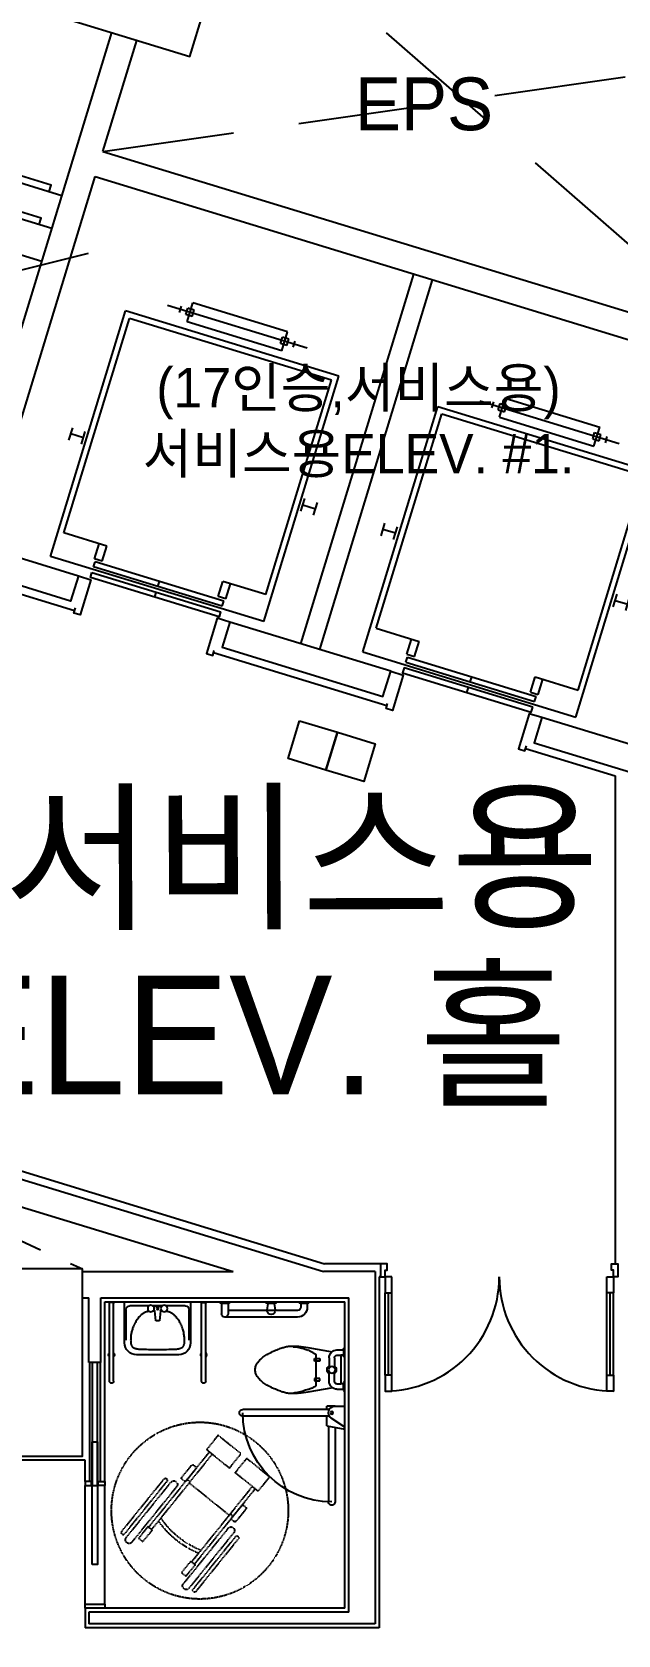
# Model space of a CAD drawing. Header units: millimetres. Extents: x -7616 to 421613, y 91067 to 341353.
# Drawn here: x 188015 to 192457, y 211014 to 223162 of the extents above; entities that cross this region are included whole.
import ezdxf
from ezdxf.enums import TextEntityAlignment as Align

# ---------------------------------------------------------------- set-up
doc = ezdxf.new("R2010")
doc.units = ezdxf.units.MM
doc.header["$LTSCALE"] = 500
doc.header["$MEASUREMENT"] = 0
for name, pattern in [('HID', [2.6, 1.6, -1]), ('HIDDEN', [2, 1, -1]), ('HOON1', [3, 2, -1])]:
    doc.linetypes.add(name, pattern=pattern)
doc.layers.add('e-plan', color=9, linetype='CONTINUOUS')
doc.styles.add('돋움', font='Dotum.ttf')

# ---------------------------------------------------------------- blocks, each defined once
blk = doc.blocks.new('1~2F TC-140305')
at = {"layer": 'e-plan', "ltscale": 0.5}
for points in [[(-225310, -33984), (-226668, -33568), (-227083, -34926), (-225725, -35342), (-225310, -33984)], [(-226540, -44530), (-228060, -44530), (-228060, -45950), (-226540, -45950), (-226540, -44530)]]:
    blk.add_lwpolyline(points, dxfattribs=at)
blk = doc.blocks.new('1F 코어')
at = {"layer": 'e-plan'}
blk.add_blockref('1~2F TC-140305', (0, 0), dxfattribs=at)
blk = doc.blocks.new('장애인 세면대')
at = {"layer": 'e-plan', "linetype": 'Continuous'}
for p, q in [((104010301, -29753697), (104010265, -29753697)), ((104010267, -29754292), (104010267, -29753697)), ((104010299, -29754292), (104010299, -29753697)), ((104010882, -29753692), (104010382, -29753692)), ((104010382, -29753692), (104010382, -29754002)), ((104010392, -29753982), (104010392, -29753752)), ((104010422, -29753722), (104010566, -29753722)), ((104010518, -29753782), (104010522, -29753779)), ((104010522, -29753779), (104010526, -29753777)), ((104010526, -29753777), (104010531, -29753774)), ((104010531, -29753774), (104010535, -29753772)), ((104010535, -29753772), (104010541, -29753770)), ((104010541, -29753770), (104010546, -29753768)), ((104010546, -29753768), (104010552, -29753766)), ((104010552, -29753766), (104010559, -29753765)), ((104010559, -29753765), (104010567, -29753764)), ((104010567, -29753764), (104010571, -29753764)), ((104010595, -29753762), (104010602, -29753762)), ((104010598, -29753722), (104010666, -29753722)), ((104010602, -29753727), (104010661, -29753727)), ((104010602, -29753755), (104010606, -29753755)), ((104010602, -29753762), (104010611, -29753762)), ((104010610, -29753760), (104010618, -29753836)), ((104010646, -29753836), (104010653, -29753760)), ((104010653, -29753762), (104010661, -29753762)), ((104010658, -29753755), (104010661, -29753755)), ((104010661, -29753762), (104010668, -29753762)), ((104010693, -29753764), (104010697, -29753764)), ((104010697, -29753764), (104010704, -29753765)), ((104010698, -29753722), (104010842, -29753722)), ((104010704, -29753765), (104010711, -29753766)), ((104010711, -29753766), (104010717, -29753768)), ((104010717, -29753768), (104010723, -29753770)), ((104010723, -29753770), (104010728, -29753772)), ((104010728, -29753772), (104010733, -29753774)), ((104010733, -29753774), (104010737, -29753777)), ((104010737, -29753777), (104010741, -29753779)), ((104010741, -29753779), (104010745, -29753782)), ((104010872, -29753752), (104010872, -29753982)), ((104010882, -29754002), (104010882, -29753692)), ((104010963, -29753697), (104010999, -29753697)), ((104010965, -29754292), (104010965, -29753697)), ((104010997, -29754292), (104010997, -29753697)), ((104010438, -29753907), (104010440, -29753899)), ((104010440, -29753899), (104010442, -29753892)), ((104010442, -29753892), (104010445, -29753884)), ((104010445, -29753884), (104010448, -29753877)), ((104010448, -29753877), (104010451, -29753869)), ((104010451, -29753869), (104010455, -29753862)), ((104010455, -29753862), (104010459, -29753854)), ((104010459, -29753854), (104010463, -29753847)), ((104010463, -29753847), (104010467, -29753840)), ((104010467, -29753840), (104010472, -29753833)), ((104010472, -29753833), (104010476, -29753826)), ((104010476, -29753826), (104010481, -29753820)), ((104010481, -29753820), (104010485, -29753814)), ((104010485, -29753814), (104010489, -29753808)), ((104010489, -29753808), (104010493, -29753804)), ((104010493, -29753804), (104010497, -29753800)), ((104010497, -29753800), (104010501, -29753796)), ((104010501, -29753796), (104010504, -29753793)), ((104010504, -29753793), (104010508, -29753790)), ((104010508, -29753790), (104010511, -29753787)), ((104010511, -29753787), (104010515, -29753784)), ((104010515, -29753784), (104010518, -29753782)), ((104010618, -29753836), (104010646, -29753836)), ((104010745, -29753782), (104010749, -29753784)), ((104010749, -29753784), (104010752, -29753787)), ((104010752, -29753787), (104010756, -29753790)), ((104010756, -29753790), (104010759, -29753793)), ((104010759, -29753793), (104010763, -29753796)), ((104010763, -29753796), (104010766, -29753800)), ((104010766, -29753800), (104010770, -29753804)), ((104010770, -29753804), (104010774, -29753808)), ((104010774, -29753808), (104010778, -29753814)), ((104010778, -29753814), (104010783, -29753820)), ((104010783, -29753820), (104010787, -29753826)), ((104010787, -29753826), (104010792, -29753833)), ((104010792, -29753833), (104010796, -29753840)), ((104010796, -29753840), (104010800, -29753847)), ((104010800, -29753847), (104010804, -29753854)), ((104010804, -29753854), (104010808, -29753862)), ((104010808, -29753862), (104010812, -29753869)), ((104010812, -29753869), (104010815, -29753877)), ((104010815, -29753877), (104010818, -29753884)), ((104010818, -29753884), (104010821, -29753891)), ((104010821, -29753891), (104010823, -29753898)), ((104010823, -29753898), (104010826, -29753905)), ((104010427, -29753980), (104010428, -29753975)), ((104010427, -29753984), (104010427, -29753980)), ((104010427, -29753988), (104010427, -29753984)), ((104010427, -29753991), (104010427, -29753988)), ((104010427, -29753994), (104010427, -29753991)), ((104010427, -29753996), (104010427, -29753994)), ((104010427, -29753999), (104010427, -29753996)), ((104010428, -29754001), (104010427, -29753999)), ((104010428, -29753964), (104010429, -29753958)), ((104010428, -29753970), (104010428, -29753964)), ((104010428, -29753975), (104010428, -29753970)), ((104010428, -29754003), (104010428, -29754001)), ((104010428, -29754005), (104010428, -29754003)), ((104010429, -29754007), (104010428, -29754005)), ((104010429, -29753958), (104010430, -29753951)), ((104010429, -29754009), (104010429, -29754007)), ((104010430, -29754011), (104010429, -29754009)), ((104010430, -29753944), (104010432, -29753937)), ((104010430, -29753951), (104010430, -29753944)), ((104010430, -29754013), (104010430, -29754011)), ((104010431, -29754015), (104010430, -29754013)), ((104010432, -29754017), (104010431, -29754015)), ((104010432, -29753937), (104010433, -29753929)), ((104010432, -29754019), (104010432, -29754017)), ((104010433, -29754020), (104010432, -29754019)), ((104010433, -29753929), (104010434, -29753922)), ((104010434, -29754022), (104010433, -29754020)), ((104010434, -29753922), (104010436, -29753914)), ((104010434, -29754024), (104010434, -29754022)), ((104010436, -29753914), (104010438, -29753907)), ((104010826, -29753905), (104010828, -29753912)), ((104010828, -29753912), (104010829, -29753918)), ((104010829, -29753918), (104010831, -29753924)), ((104010830, -29754022), (104010829, -29754024)), ((104010831, -29754019), (104010830, -29754020)), ((104010830, -29754020), (104010830, -29754022)), ((104010831, -29753924), (104010832, -29753930)), ((104010832, -29754017), (104010831, -29754019)), ((104010832, -29753930), (104010833, -29753936)), ((104010833, -29754013), (104010832, -29754015)), ((104010832, -29754015), (104010832, -29754017)), ((104010833, -29753936), (104010834, -29753941)), ((104010834, -29754011), (104010833, -29754013)), ((104010834, -29753941), (104010834, -29753947)), ((104010834, -29753947), (104010835, -29753952)), ((104010835, -29754006), (104010834, -29754009)), ((104010834, -29754009), (104010834, -29754011)), ((104010835, -29753952), (104010836, -29753957)), ((104010836, -29754001), (104010835, -29754004)), ((104010835, -29754004), (104010835, -29754006)), ((104010836, -29753957), (104010836, -29753962)), ((104010836, -29753962), (104010836, -29753967)), ((104010836, -29753967), (104010836, -29753972)), ((104010836, -29753972), (104010836, -29753977)), ((104010836, -29753977), (104010837, -29753981)), ((104010837, -29753981), (104010836, -29753986)), ((104010836, -29753986), (104010836, -29753990)), ((104010836, -29753990), (104010836, -29753994)), ((104010836, -29753994), (104010836, -29753998)), ((104010836, -29753998), (104010836, -29754001)), ((104010435, -29754026), (104010434, -29754024)), ((104010436, -29754028), (104010435, -29754026)), ((104010437, -29754029), (104010436, -29754028)), ((104010438, -29754031), (104010437, -29754029)), ((104010440, -29754032), (104010438, -29754031)), ((104010441, -29754034), (104010440, -29754032)), ((104010443, -29754035), (104010441, -29754034)), ((104010445, -29754037), (104010443, -29754035)), ((104010447, -29754038), (104010445, -29754037)), ((104010450, -29754039), (104010447, -29754038)), ((104010453, -29754040), (104010450, -29754039)), ((104010456, -29754042), (104010453, -29754040)), ((104010460, -29754043), (104010456, -29754042)), ((104010464, -29754044), (104010460, -29754043)), ((104010469, -29754045), (104010464, -29754044)), ((104010474, -29754047), (104010469, -29754045)), ((104010472, -29754092), (104010792, -29754092)), ((104010481, -29754048), (104010474, -29754047)), ((104010489, -29754049), (104010481, -29754048)), ((104010498, -29754049), (104010489, -29754049)), ((104010508, -29754050), (104010498, -29754049)), ((104010520, -29754051), (104010508, -29754050)), ((104010534, -29754051), (104010520, -29754051)), ((104010548, -29754051), (104010534, -29754051)), ((104010564, -29754052), (104010548, -29754051)), ((104010580, -29754052), (104010564, -29754052)), ((104010597, -29754052), (104010580, -29754052)), ((104010614, -29754052), (104010597, -29754052)), ((104010632, -29754052), (104010614, -29754052)), ((104010649, -29754052), (104010632, -29754052)), ((104010666, -29754052), (104010649, -29754052)), ((104010683, -29754052), (104010666, -29754052)), ((104010700, -29754052), (104010683, -29754052)), ((104010715, -29754051), (104010700, -29754052)), ((104010730, -29754051), (104010715, -29754051)), ((104010743, -29754051), (104010730, -29754051)), ((104010755, -29754050), (104010743, -29754051)), ((104010766, -29754049), (104010755, -29754050)), ((104010775, -29754049), (104010766, -29754049)), ((104010782, -29754048), (104010775, -29754049)), ((104010789, -29754047), (104010782, -29754048)), ((104010795, -29754045), (104010789, -29754047)), ((104010800, -29754044), (104010795, -29754045)), ((104010804, -29754043), (104010800, -29754044)), ((104010808, -29754042), (104010804, -29754043)), ((104010811, -29754040), (104010808, -29754042)), ((104010814, -29754039), (104010811, -29754040)), ((104010816, -29754038), (104010814, -29754039)), ((104010818, -29754037), (104010816, -29754038)), ((104010820, -29754035), (104010818, -29754037)), ((104010822, -29754034), (104010820, -29754035)), ((104010824, -29754032), (104010822, -29754034)), ((104010825, -29754031), (104010824, -29754032)), ((104010826, -29754029), (104010825, -29754031)), ((104010827, -29754028), (104010826, -29754029)), ((104010828, -29754026), (104010827, -29754028)), ((104010829, -29754024), (104010828, -29754026))]:
    blk.add_line(p, q, dxfattribs=at)
for centre, radius in [((104010582, -29753741), 25), ((104010632, -29753741), 8), ((104010682, -29753741), 25)]:
    blk.add_circle(centre, radius, dxfattribs=at)
for centre, radius, start, end in [((104010265, -29753692), 5, 180, 270), ((104010301, -29753692), 5, 270, 0), ((104010422, -29753752), 30, 90, 180), ((104010606, -29753760), 5, 5.3909, 90), ((104010658, -29753760), 5, 90, 174.6091), ((104010842, -29753752), 30, 0, 90), ((104010963, -29753692), 5, 180, 270), ((104010999, -29753692), 5, 270, 0), ((104010472, -29754002), 90, 180, 270), ((104010792, -29754002), 90, 270, 0), ((104010283, -29754092), 22, 136.6582, 223.3418), ((104010283, -29754092), 22, 316.6582, 43.3418), ((104010981, -29754092), 22, 136.6582, 223.3418), ((104010981, -29754092), 22, 316.6582, 43.3418), ((104010283, -29754292), 16, 180, 0), ((104010981, -29754292), 16, 180, 0)]:
    blk.add_arc(centre, radius, start, end, dxfattribs=at)
blk = doc.blocks.new('A$C1B455614')
at = {"layer": 'e-plan'}
for p, q in [((-946, 970), (-1046, 970)), ((-946, 870), (-1046, 870)), ((-996, 870), (-996, 970)), ((-2009, 845), (-2009, -845)), ((-64, 845), (-2009, 845)), ((-264, 800), (-1964, 800)), ((-1964, 800), (-1964, -800)), ((-264, 800), (-264, 460)), ((-64, 845), (-64, -845)), ((-2142, 553), (-2142, -553)), ((-144, 520), (-264, 520)), ((-144, 520), (-144, 460)), ((-84, 510), (-124, 510)), ((-124, 510), (-124, -510)), ((-84, 510), (-84, -510)), ((-2067, 375), (-2217, 375)), ((-2217, 375), (-2217, -375)), ((-2117, 450), (-2167, 450)), ((-2167, 400), (-2167, 350)), ((-2117, 400), (-2167, 400)), ((-2117, 400), (-2117, 350)), ((-2067, 375), (-2067, -375)), ((-144, 460), (-264, 460)), ((-2117, 350), (-2167, 350)), ((0, 0), (-40, 0)), ((-84, 0, 0), (-124, 0, 0)), ((-84, 0), (-124, 0)), ((0, 0, 0), (-40, 0, 0)), ((-2117, -350), (-2167, -350)), ((-2167, -350), (-2167, -400)), ((-2117, -350), (-2117, -400)), ((-2067, -375), (-2217, -375)), ((-2117, -400), (-2167, -400)), ((-2117, -450), (-2167, -450)), ((-144, -460), (-264, -460)), ((-144, -460, 0), (-264, -460, 0)), ((-264, -460), (-264, -800)), ((-144, -460), (-144, -520)), ((-144, -460, 0), (-144, -520, 0)), ((-144, -520), (-264, -520)), ((-144, -520, 0), (-264, -520, 0)), ((-84, -510), (-124, -510)), ((-84, -510, 0), (-124, -510, 0)), ((-64, -845), (-2009, -845)), ((-264, -800), (-1964, -800)), ((-946, -870), (-1046, -870)), ((-946, -970), (-1046, -970)), ((-996, -870), (-996, -970))]:
    blk.add_line(p, q, dxfattribs=at)
blk.add_lwpolyline([(-40, -510), (-40, 510), (0, 510), (0, -510)], close=True, dxfattribs=at)
blk = doc.blocks.new('장애인 화장실 세트')
at = {"layer": 'e-plan', "ltscale": 400}
for p, q in [((409057, 73636), (408493, 73636)), ((409068, 73573), (409043, 73711)), ((409058, 73711), (409127, 73608)), ((409218, 73636), (409218, 73711)), ((409218, 73636), (409218, 73573)), ((409357, 73619), (409324, 73431)), ((409337, 73701), (409332, 73711)), ((409347, 73701), (409337, 73701)), ((409347, 73701), (409387, 73701)), ((409347, 73651), (409347, 73701)), ((409397, 73701), (409387, 73701)), ((409387, 73701), (409387, 73680)), ((409387, 73651), (409387, 73680)), ((409402, 73711), (409397, 73701)), ((409407, 73631), (409479, 73631)), ((409494, 73681), (409419, 73681)), ((409569, 73681), (409494, 73681)), ((409584, 73631), (409509, 73631)), ((409589, 73711), (409594, 73701)), ((409594, 73701), (409604, 73701)), ((409604, 73701), (409604, 73680)), ((409644, 73701), (409604, 73701)), ((409604, 73651), (409604, 73680)), ((409644, 73701), (409654, 73701)), ((409644, 73651), (409644, 73701)), ((409654, 73701), (409659, 73711)), ((409066, 73586), (408493, 73586)), ((409068, 73573), (409143, 73573)), ((409143, 73593), (409143, 72936)), ((409193, 73593), (409193, 72936)), ((409193, 73573), (409218, 73573)), ((409407, 73591), (409479, 73591)), ((409409, 73521), (409429, 73521)), ((409409, 73481), (409409, 73521)), ((409429, 73521), (409429, 73481)), ((409584, 73591), (409509, 73591)), ((409579, 73521), (409559, 73521)), ((409559, 73521), (409559, 73481)), ((409579, 73481), (409579, 73521)), ((409664, 73431), (409631, 73614)), ((409494, 73491), (409379, 73491)), ((409429, 73481), (409409, 73481)), ((409609, 73491), (409494, 73491)), ((409559, 73481), (409579, 73481)), ((409996, 73426), (409968, 73426)), ((409996, 73376), (409968, 73376)), ((409996, 73426), (409996, 73376)), ((409893, 73351), (409893, 72801)), ((409943, 73351), (409943, 73183)), ((409943, 73183), (409943, 73119)), ((409996, 73176), (409946, 73183)), ((409996, 73179), (409996, 73123)), ((409943, 73119), (409943, 72826)), ((409996, 73126), (409946, 73119)), ((409996, 72826), (409918, 72826)), ((409996, 72776), (409918, 72776)), ((409996, 72826), (409996, 72776))]:
    blk.add_line(p, q, dxfattribs=at)
for centre, radius in [((409168, 73611), 10), ((409494, 73611), 25)]:
    blk.add_circle(centre, radius, dxfattribs=at)
for centre, radius, start, end in [((408493, 73611), 25, 90, 270.0002), ((409168, 73636), 50, 213.6543, 0), ((409407, 73651), 60, 180, 270), ((409419, 73218), 463, 90, 93.8753), ((409407, 73651), 20, 180, 270), ((409494, 73611), 35, 34.8499, 145.1501), ((409569, 73218), 463, 85.6617, 90), ((409584, 73651), 60, 270, 0), ((409584, 73651), 20, 270, 0), ((409494, 73611), 35, 214.8499, 325.1501), ((410087, 73298), 775, 170.1534, 175.2364), ((410128, 73167), 828, 164.0546, 166.4166), ((410356, 73102), 1064, 161.9714, 164.0546), ((409880, 73256), 564, 159.444, 161.9714), ((409625, 73352), 291, 155.9278, 159.444), ((409409, 73449), 54.8, 135, 155.9278), ((409379, 73479), 12.3, 90, 135), ((409609, 73487), 3.54, 36.8699, 90), ((409472, 73385), 174, 29.5675, 36.8699), ((409211, 73237), 475, 26.5651, 29.5675), ((409365, 73314), 303, 22.8053, 26.5651), ((409428, 73340), 234, 15.9454, 22.8053), ((409077, 73240), 599, 11.6565, 15.9454), ((408900, 73298), 775, 4.7636, 9.8466), ((408900, 73298), 775, 4.7636, 9.8466), ((409968, 73351), 75, 90, 180), ((409968, 73351), 25, 90, 180), ((410008, 73426), 12.5, 90, 180), ((410008, 73376), 12.5, 180, 270), ((409755, 73326), 441, 175.2364, 181.9723), ((409617, 73321), 304, 181.9723, 188.7462), ((409527, 73308), 213, 188.7462, 196.8361), ((409561, 73304), 244, 166.4166, 175.6013), ((409333, 73293), 337, 4.3987, 11.6565), ((409460, 73308), 213, 343.1639, 351.2538), ((409460, 73308), 213, 343.1639, 351.2538), ((409460, 73308), 213, 343.1639, 351.2538), ((409370, 73321), 304, 351.2538, 358.0277), ((409233, 73326), 441, 358.0277, 4.7636), ((409760, 73378), 456, 196.8361, 198.4349), ((410283, 73552), 1007, 198.4349, 199.5108), ((409864, 73404), 562, 199.5108, 203.9625), ((410160, 73536), 887, 203.9625, 207.5073), ((408827, 73536), 887, 332.4927, 336.0375), ((409124, 73404), 562, 336.0375, 340.4892), ((408705, 73552), 1007, 340.4892, 341.5651), ((408705, 73552), 1007, 340.4892, 341.5651), ((409227, 73378), 456, 341.5651, 343.1639), ((409227, 73378), 456, 341.5651, 343.1639), ((409227, 73378), 456, 341.5651, 343.1639), ((409946, 73151), 32, 90, 270), ((410008, 73179), 12.5, 90, 180), ((409566, 73226), 217, 207.5073, 216.8699), ((409611, 73260), 273, 216.8699, 225.2192), ((409535, 73183), 165, 225.2192, 236.3099), ((409489, 73114), 82.6, 236.3099, 252.0099), ((409497, 73139), 108, 252.0099, 260.5377), ((409494, 73119), 87.7, 260.5377, 270), ((409494, 73119), 87.7, 270, 279.4623), ((409490, 73139), 108, 279.4623, 287.9901), ((409498, 73114), 82.6, 287.9901, 303.6901), ((409452, 73183), 165, 303.6901, 314.7808), ((409376, 73260), 273, 314.7808, 323.1301), ((409421, 73226), 217, 323.1301, 332.4927), ((410008, 73123), 12.5, 180, 270), ((409168, 72936), 25, 180, 0), ((409918, 72801), 25, 90, 270), ((410008, 72826), 12.5, 90, 180), ((410008, 72776), 12.5, 180, 270)]:
    blk.add_arc(centre, radius, start, end, dxfattribs=at)
at = {"layer": 'e-plan'}
blk.add_arc((409168, 73611), 675, 180, 270, dxfattribs=at)
blk = doc.blocks.new('휠체어')
at = {"layer": 'e-plan', "linetype": 'HIDDEN', "ltscale": 0.001}
for p, q in [((104005524, -29776474), (104005012, -29776474)), ((104004497, -29776585), (104004497, -29776808)), ((104004636, -29776585), (104004497, -29776585)), ((104004636, -29776585), (104004636, -29776808)), ((104004915, -29776613), (104004636, -29776613)), ((104004790, -29776582), (104004790, -29776603)), ((104004918, -29776571), (104004800, -29776571)), ((104004800, -29776613), (104004918, -29776613)), ((104005370, -29776613), (104004915, -29776613)), ((104004929, -29776603), (104004929, -29776582)), ((104005537, -29776530), (104004998, -29776530)), ((104004998, -29776585), (104005537, -29776585)), ((104005012, -29776502), (104005524, -29776502)), ((104005370, -29776648), (104005370, -29776606)), ((104005370, -29776606), (104005482, -29776606)), ((104005482, -29776606), (104005482, -29776648)), ((104004915, -29776641), (104004636, -29776641)), ((104004915, -29776641), (104005370, -29776641)), ((104004915, -29777031), (104004915, -29776641)), ((104005482, -29776648), (104005370, -29776648)), ((104004636, -29776808), (104004497, -29776808)), ((104004497, -29776864), (104004497, -29777087)), ((104004636, -29776864), (104004497, -29776864)), ((104004636, -29777087), (104004636, -29776864)), ((104004497, -29777087), (104004636, -29777087)), ((104004915, -29777031), (104004636, -29777031)), ((104004915, -29777059), (104004636, -29777059)), ((104004790, -29777090), (104004790, -29777069)), ((104004800, -29777059), (104004918, -29777059)), ((104004918, -29777101), (104004800, -29777101)), ((104004915, -29777031), (104005370, -29777031)), ((104005370, -29777059), (104004915, -29777059)), ((104004929, -29777069), (104004929, -29777090)), ((104004998, -29777087), (104005537, -29777087)), ((104005482, -29777024), (104005370, -29777024)), ((104005370, -29777024), (104005370, -29777066)), ((104005370, -29777066), (104005482, -29777066)), ((104005482, -29777066), (104005482, -29777024)), ((104005537, -29777142), (104004998, -29777142)), ((104005012, -29777170), (104005524, -29777170)), ((104005524, -29777198), (104005012, -29777198))]:
    blk.add_line(p, q, dxfattribs=at)
blk.add_circle((104005028, -29776836), 670, dxfattribs=at)
blk.add_arc((104004915, -29776627), 13.9, 90, 270, dxfattribs=at)
at = {"layer": 'e-plan', "linetype": 'HIDDEN', "ltscale": 0.001, "extrusion": (0, 0, -1)}
for centre, major_axis, start_param, end_param in [((104005012, -29776488), (13.7, 2.7), 1.767078, 4.908671), ((104005524, -29776488), (13.7, 2.7), -1.374341, 1.767252), ((104004800, -29776582), (-10.4, 0.1), -0.005026, 1.56577), ((104004800, -29776603), (10.4, 0), 1.573354, 3.14415), ((104004918, -29776582), (-10.4, 0), 1.568101, 3.138897), ((104004918, -29776603), (-10.4, 0.1), 3.13677, 4.707566), ((104004998, -29776558), (-27.3, 5.4), 4.516091, 7.657684), ((104005537, -29776558), (-27.3, 5.4), 1.374384, 4.515977), ((104004618, -29776836), (-519, 421), 2.164891, 2.756829), ((104004618, -29776836), (-492, 492), 2.0724, 2.639989), ((104004800, -29777069), (10.4, 0), 3.145386, 4.716182), ((104004800, -29777090), (10.4, 0), 1.573354, 3.14415), ((104004915, -29777045), (-13.7, 2.7), 4.516094, 7.657687), ((104004918, -29777069), (10.4, 0.1), -1.564958, 0.005838), ((104004918, -29777090), (-10.4, 0), 3.138418, 4.709215), ((104004998, -29777114), (27.3, 5.4), 1.767164, 4.908757), ((104005537, -29777114), (-27.3, 5.4), 1.374384, 4.515977), ((104005012, -29777184), (13.7, 2.7), 1.767252, 4.908844)]:
    blk.add_ellipse(centre, major_axis=major_axis, ratio=1, start_param=start_param, end_param=end_param, dxfattribs=at)
at = {"layer": 'e-plan', "linetype": 'HIDDEN', "ltscale": 0.001}
blk.add_ellipse((104005524, -29777184), major_axis=(-13.7, 2.7), ratio=1, start_param=1.767244, end_param=4.908837, dxfattribs=at)
blk = doc.blocks.new('A$C7D8044CD')
at = {"layer": 'e-plan'}
blk.add_lwpolyline([(0, 300), (300, 300), (300, 0), (0, 0)], close=True, dxfattribs=at)
blk = doc.blocks.new('fssd1800-100')
at = {"layer": 'e-plan', "ltscale": 0.5}
for p, q in [((35, 745), (35, 120)), ((60, 745), (60, 120)), ((85, 745), (85, 120)), ((1715, 745), (1715, 120)), ((1740, 745), (1740, 120)), ((1765, 745), (1765, 120))]:
    blk.add_line(p, q, dxfattribs=at)
at = {"layer": 'e-plan'}
blk.add_line((1782, 0), (1782, 0), dxfattribs=at)
for points in [[(85, 745), (35, 745), (35, 865), (85, 865)], [(1715, 745), (1765, 745), (1765, 865), (1715, 865)], [(35, 0), (35, -50), (50, -50), (50, -100), (0, -100), (0, 0)], [(85, 0), (35, 0), (35, 120), (85, 120)], [(1715, 0), (1765, 0), (1765, 120), (1715, 120)], [(1765, 0), (1765, -50), (1750, -50), (1750, -100), (1800, -100), (1800, 0)]]:
    blk.add_lwpolyline(points, close=True, dxfattribs=at)
for centre, start, end in [((35, 0), 0, 90.0002), ((1765, 0), 89.9998, 180)]:
    blk.add_arc(centre, 865, start, end, dxfattribs=at)

msp = doc.modelspace()

# ---------------------------------------------------------------- linework, layer by layer
at = {"layer": 'e-plan'}
for p, q in [((186964, 217745), (188619, 223158)), ((188553, 222258), (188810, 223099)), ((187094, 222275), (188242, 221924)), ((188553, 222258), (193659, 220697)), ((187638, 219265), (188494, 222067)), ((188494, 222067), (193410, 220564)), ((187018, 222026), (188165, 221676)), ((186942, 221778), (188089, 221427)), ((187619, 218998), (188338, 218778)), ((190705, 218055), (189390, 218457)), ((191757, 217733), (192437, 217525)), ((192437, 217525), (192437, 213828)), ((186322, 214961), (190224, 213768)), ((186397, 215001), (190233, 213828)), ((186263, 214770), (189540, 213768)), ((190657, 213828), (190233, 213828)), ((190617, 213768), (190224, 213768)), ((190617, 213768), (190617, 211098)), ((190647, 213728), (190647, 211068)), ((190657, 213728), (190647, 213728)), ((190417, 211188), (190417, 213568)), ((188567, 213538), (190387, 213538)), ((188567, 212168), (188567, 213538)), ((190387, 211218), (190387, 213538)), ((188452, 213078), (188452, 212178)), ((188532, 213078), (188532, 212178)), ((188417, 212338), (186847, 212338)), ((188417, 212178), (188417, 212338)), ((188417, 211248), (188417, 212148)), ((188567, 211248), (188567, 212148)), ((190387, 211218), (188417, 211218)), ((188417, 211218), (188417, 211068)), ((190647, 211068), (188417, 211068))]:
    msp.add_line(p, q, dxfattribs=at)
at = {"layer": 'e-plan', "linetype": 'HOON1', "ltscale": 0.5}
msp.add_line((186263, 214770), (188397, 213788), dxfattribs=at)
at = {"layer": 'e-plan', "ltscale": 0.5}
for p, q in [((188397, 213768), (189540, 213768)), ((188397, 213568), (188447, 213568)), ((188447, 213078), (188447, 213568)), ((188537, 213568), (190417, 213568)), ((188537, 213078), (188537, 213568)), ((188537, 213078), (188447, 213078)), ((190417, 211188), (188447, 211188)), ((188447, 211188), (188447, 211098)), ((190617, 211098), (188447, 211098))]:
    msp.add_line(p, q, dxfattribs=at)
at = {"layer": 'e-plan', "linetype": 'HOON1'}
for points in [[(189568, 224143), (193447, 220762)], [(188553, 222258), (193447, 222957)]]:
    msp.add_lwpolyline(points, dxfattribs=at)
at = {"layer": 'e-plan'}
for points in [[(188146, 221953), (188160, 222001), (187204, 222294), (187190, 222246)], [(188070, 221705), (188084, 221753), (187128, 222045), (187114, 221997)], [(188440, 221485), (187487, 221246), (187410, 221357), (187469, 221123), (187389, 221224), (186514, 221040)], [(190052, 218526), (190909, 221328)], [(190196, 218483), (191052, 221284)], [(187638, 219265), (188367, 219042), (188308, 218850), (187579, 219073)], [(188367, 219042), (188462, 219012), (188380, 218745), (188333, 218759), (188344, 218798)], [(189514, 218691), (189419, 218720), (189337, 218452), (189385, 218438), (189396, 218476)], [(190734, 218318), (189514, 218691), (189456, 218500), (190675, 218127), (190734, 218318)], [(190734, 218318), (190829, 218289), (190747, 218021), (190700, 218036), (190711, 218074)], [(191881, 217967), (191785, 217996), (191704, 217729), (191751, 217714), (191763, 217752)], [(192553, 217762), (191881, 217967), (191823, 217776), (192552, 217553)]]:
    msp.add_lwpolyline(points, dxfattribs=at)
for points in [[(188472, 213078), (188472, 212148), (188512, 212148), (188512, 213078)], [(188472, 211548), (188472, 212478), (188512, 212478), (188512, 211548)], [(188417, 212178), (188417, 212148), (188467, 212148), (188467, 212178)], [(188567, 212178), (188567, 212148), (188517, 212148), (188517, 212178)], [(188567, 211248), (188567, 211218), (188417, 211218), (188417, 211248)]]:
    msp.add_lwpolyline(points, close=True, dxfattribs=at)

# ---------------------------------------------------------------- block references
msp.add_blockref('1F 코어', (414937, 258318), dxfattribs=at)
for name, p, rotation in [('A$C1B455614', (188945, 218880), 253.0000124515848), ('A$C7D8044CD', (189956, 217656), 343.0000151689119), ('A$C7D8044CD', (190243, 217569), 343.0000151689119), ('fssd1800-100', (192457, 213728), 180), ('휠체어', (88688096, 62434675), 231.0872261214134)]:
    msp.add_blockref(name, p, dxfattribs=dict(at, rotation=rotation))
at = {"layer": 'e-plan', "xscale": -1}
for name, p, rotation in [('A$C1B455614', (191312, 218157), 73.00001245158478), ('장애인 화장실 세트', (116676, -196470), 270)]:
    msp.add_blockref(name, p, dxfattribs=dict(at, rotation=rotation))
at = {"layer": 'e-plan', "linetype": 'ByBlock', "xscale": -1}
msp.add_blockref('장애인 세면대', (104199599, 29967230), dxfattribs=at)

# ---------------------------------------------------------------- texts
at = {"layer": 'e-plan', "style": '돋움'}
msp.add_text('EPS', height=400, dxfattribs=at).set_placement((191510, 222418), align=Align.RIGHT)
at = {"layer": 'e-plan', "linetype": 'HID', "ltscale": 0.5, "style": '돋움'}
for s, p in [('(17인승,서비스용)', (190490, 220467)), ('서비스용ELEV. #1.', (190490, 219967))]:
    msp.add_text(s, height=300, dxfattribs=at).set_placement(p, align=Align.MIDDLE_CENTER)
at = {"layer": 'e-plan', "style": '돋움'}
for s, rotation, p in [('서비스용', 0.1874, (192318, 216466)), ('ELEV. 홀', 359.9874, (192077, 215110))]:
    msp.add_text(s, height=900, rotation=rotation, dxfattribs=at).set_placement(p, align=Align.RIGHT)

doc.saveas('drawing.dxf')
